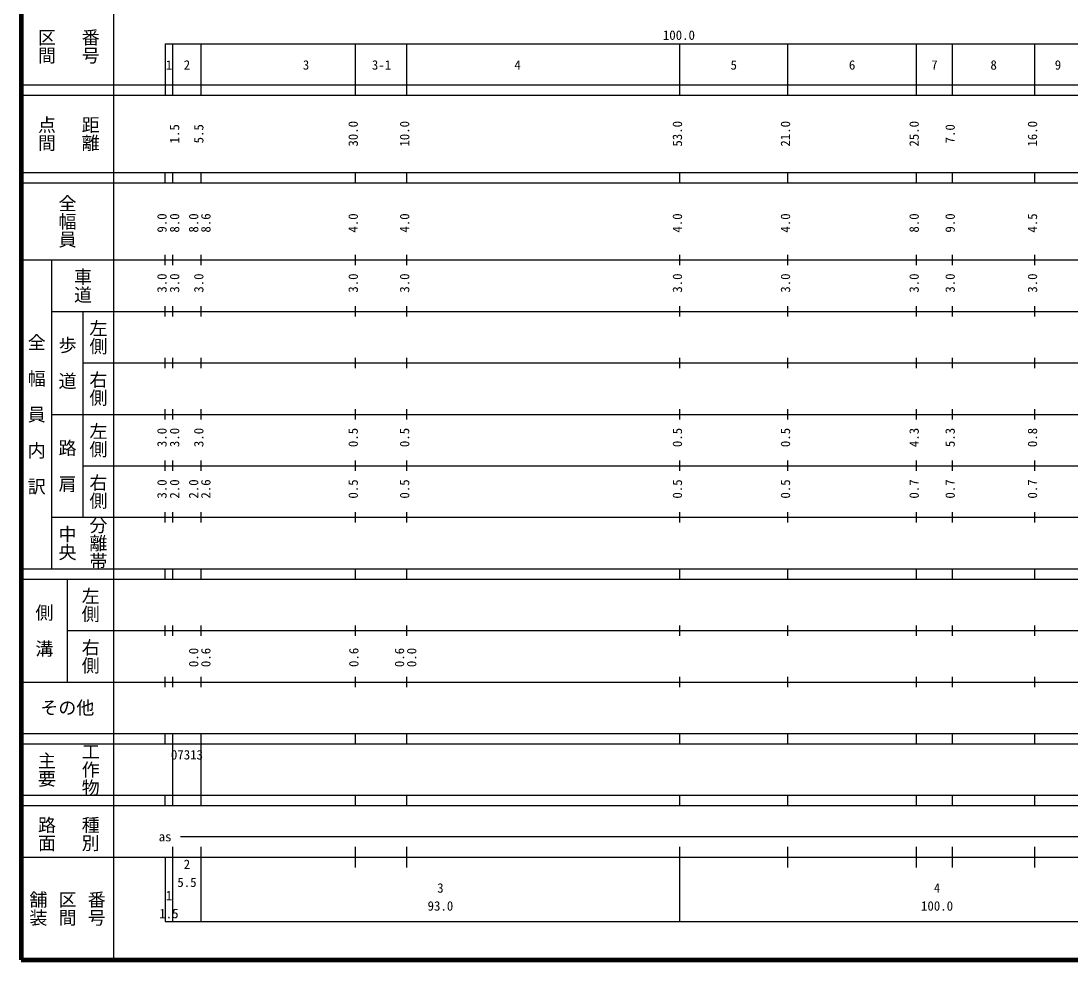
# Model space of a CAD drawing. Units: millimetres on the paper, enlarged 1000 times. Extents: x 40000 to 680000, y 20000 to 380000.
# Drawn here: x 40000 to 244031, y 20000 to 202409 of the extents above; entities that cross this region are included whole.
import ezdxf
from ezdxf.enums import TextEntityAlignment as Align

# ---------------------------------------------------------------- set-up
doc = ezdxf.new("R2010")
doc.units = ezdxf.units.MM
doc.header["$LTSCALE"] = 1000
doc.layers.add('M-TTL', color=2, linetype='Continuous', lineweight=140)
doc.layers.add('M-TTL-BAND', color=7, linetype='Continuous', lineweight=25)
doc.styles.add('@ＭＳ ゴシック', font='')
doc.styles.add('ＭＳ ゴシック', font='')
doc.styles.get('@ＭＳ ゴシック').set_extended_font_data('@MS Gothic')
doc.styles.get('ＭＳ ゴシック').set_extended_font_data('MS Gothic')

msp = doc.modelspace()

# ---------------------------------------------------------------- linework, layer by layer
at = {"layer": 'M-TTL'}
for p, q in [((40000, 380000), (40000, 20000)), ((40000, 20000), (680000, 20000))]:
    msp.add_line(p, q, dxfattribs=at)
at = {"layer": 'M-TTL-BAND'}
for p, q in [((58000, 370000), (58000, 20000)), ((68000, 198000), (579000, 198000)), ((68000, 198000), (68000, 188000)), ((69500, 188000), (69500, 198000)), ((75000, 188000), (75000, 198000)), ((105000, 188000), (105000, 198000)), ((115000, 188000), (115000, 198000)), ((168000, 188000), (168000, 198000)), ((189000, 188000), (189000, 198000)), ((214000, 188000), (214000, 198000)), ((221000, 188000), (221000, 198000)), ((237000, 188000), (237000, 198000)), ((40000, 190000), (579000, 190000)), ((40000, 188000), (579000, 188000)), ((40000, 173000), (579000, 173000)), ((68000, 171000), (68000, 173000)), ((69500, 171000), (69500, 173000)), ((75000, 171000), (75000, 173000)), ((105000, 171000), (105000, 173000)), ((115000, 171000), (115000, 173000)), ((168000, 171000), (168000, 173000)), ((189000, 171000), (189000, 173000)), ((214000, 171000), (214000, 173000)), ((221000, 171000), (221000, 173000)), ((237000, 171000), (237000, 173000)), ((40000, 171000), (579000, 171000)), ((40000, 156000), (579000, 156000)), ((46000, 96000), (46000, 156000)), ((68000, 155000), (68000, 157000)), ((69500, 155000), (69500, 157000)), ((75000, 155000), (75000, 157000)), ((105000, 155000), (105000, 157000)), ((115000, 155000), (115000, 157000)), ((168000, 155000), (168000, 157000)), ((189000, 155000), (189000, 157000)), ((214000, 155000), (214000, 157000)), ((221000, 155000), (221000, 157000)), ((237000, 155000), (237000, 157000)), ((68000, 145000), (68000, 147000)), ((69500, 145000), (69500, 147000)), ((75000, 145000), (75000, 147000)), ((105000, 145000), (105000, 147000)), ((115000, 145000), (115000, 147000)), ((168000, 145000), (168000, 147000)), ((189000, 145000), (189000, 147000)), ((214000, 145000), (214000, 147000)), ((221000, 145000), (221000, 147000)), ((237000, 145000), (237000, 147000)), ((46000, 146000), (579000, 146000)), ((52000, 146000), (52000, 106000)), ((68000, 135000), (68000, 137000)), ((69500, 135000), (69500, 137000)), ((75000, 135000), (75000, 137000)), ((105000, 135000), (105000, 137000)), ((115000, 135000), (115000, 137000)), ((168000, 135000), (168000, 137000)), ((189000, 135000), (189000, 137000)), ((214000, 135000), (214000, 137000)), ((221000, 135000), (221000, 137000)), ((237000, 135000), (237000, 137000)), ((52000, 136000), (579000, 136000)), ((68000, 125000), (68000, 127000)), ((69500, 125000), (69500, 127000)), ((75000, 125000), (75000, 127000)), ((105000, 125000), (105000, 127000)), ((115000, 125000), (115000, 127000)), ((168000, 125000), (168000, 127000)), ((189000, 125000), (189000, 127000)), ((214000, 125000), (214000, 127000)), ((221000, 125000), (221000, 127000)), ((237000, 125000), (237000, 127000)), ((46000, 126000), (579000, 126000)), ((68000, 115000), (68000, 117000)), ((69500, 115000), (69500, 117000)), ((75000, 115000), (75000, 117000)), ((105000, 115000), (105000, 117000)), ((115000, 115000), (115000, 117000)), ((168000, 115000), (168000, 117000)), ((189000, 115000), (189000, 117000)), ((214000, 115000), (214000, 117000)), ((221000, 115000), (221000, 117000)), ((237000, 115000), (237000, 117000)), ((52000, 116000), (579000, 116000)), ((68000, 105000), (68000, 107000)), ((69500, 105000), (69500, 107000)), ((75000, 105000), (75000, 107000)), ((105000, 105000), (105000, 107000)), ((115000, 105000), (115000, 107000)), ((168000, 105000), (168000, 107000)), ((189000, 105000), (189000, 107000)), ((214000, 105000), (214000, 107000)), ((221000, 105000), (221000, 107000)), ((237000, 105000), (237000, 107000)), ((46000, 106000), (579000, 106000)), ((40000, 96000), (579000, 96000)), ((68000, 94000), (68000, 96000)), ((69500, 94000), (69500, 96000)), ((75000, 94000), (75000, 96000)), ((105000, 94000), (105000, 96000)), ((115000, 94000), (115000, 96000)), ((168000, 94000), (168000, 96000)), ((189000, 94000), (189000, 96000)), ((214000, 94000), (214000, 96000)), ((221000, 94000), (221000, 96000)), ((237000, 94000), (237000, 96000)), ((40000, 94000), (579000, 94000)), ((49000, 94000), (49000, 74000)), ((49000, 84000), (579000, 84000)), ((68000, 83000), (68000, 85000)), ((69500, 83000), (69500, 85000)), ((75000, 83000), (75000, 85000)), ((105000, 83000), (105000, 85000)), ((115000, 83000), (115000, 85000)), ((168000, 83000), (168000, 85000)), ((189000, 83000), (189000, 85000)), ((214000, 83000), (214000, 85000)), ((221000, 83000), (221000, 85000)), ((237000, 83000), (237000, 85000)), ((40000, 74000), (579000, 74000)), ((68000, 73000), (68000, 75000)), ((69500, 73000), (69500, 75000)), ((75000, 73000), (75000, 75000)), ((105000, 73000), (105000, 75000)), ((115000, 73000), (115000, 75000)), ((168000, 73000), (168000, 75000)), ((189000, 73000), (189000, 75000)), ((214000, 73000), (214000, 75000)), ((221000, 73000), (221000, 75000)), ((237000, 73000), (237000, 75000)), ((40000, 64000), (579000, 64000)), ((68000, 62000), (68000, 64000)), ((69500, 62000), (69500, 64000)), ((75000, 62000), (75000, 64000)), ((105000, 62000), (105000, 64000)), ((115000, 62000), (115000, 64000)), ((168000, 62000), (168000, 64000)), ((189000, 62000), (189000, 64000)), ((214000, 62000), (214000, 64000)), ((221000, 62000), (221000, 64000)), ((237000, 62000), (237000, 64000)), ((40000, 62000), (579000, 62000)), ((69500, 52000), (69500, 62000)), ((75000, 52000), (75000, 62000)), ((40000, 52000), (579000, 52000)), ((68000, 50000), (68000, 52000)), ((69500, 50000), (69500, 52000)), ((75000, 50000), (75000, 52000)), ((105000, 50000), (105000, 52000)), ((115000, 50000), (115000, 52000)), ((168000, 50000), (168000, 52000)), ((189000, 50000), (189000, 52000)), ((214000, 50000), (214000, 52000)), ((221000, 50000), (221000, 52000)), ((237000, 50000), (237000, 52000)), ((40000, 50000), (579000, 50000)), ((71000, 44000), (563000, 44000)), ((69500, 27500), (69500, 42000)), ((75000, 27500), (75000, 42000)), ((105000, 38000), (105000, 42000)), ((115000, 38000), (115000, 42000)), ((168000, 27500), (168000, 42000)), ((189000, 38000), (189000, 42000)), ((214000, 38000), (214000, 42000)), ((221000, 38000), (221000, 42000)), ((237000, 38000), (237000, 42000)), ((40000, 40000), (579000, 40000)), ((68000, 40000), (68000, 27500)), ((68000, 27500), (579000, 27500))]:
    msp.add_line(p, q, dxfattribs=at)

# ---------------------------------------------------------------- texts
at = {"layer": 'M-TTL-BAND', "style": '@ＭＳ ゴシック'}
for s, p in [('区間', (45000, 197500)), ('番号', (53500, 197500)), ('点間', (45000, 180500)), ('距離', (53500, 180500)), ('全幅員', (49000, 163500)), ('車道', (52000, 151000)), ('左側', (55000, 141000)), ('全\u3000幅\u3000員\u3000内\u3000訳', (43000, 126000)), ('歩\u3000道', (49000, 136000)), ('右側', (55000, 131000)), ('左側', (55000, 121000)), ('路\u3000肩', (49000, 116000)), ('右側', (55000, 111000)), ('中央', (49000, 101000)), ('分離帯', (55000, 101000)), ('左側', (53500, 89000)), ('側\u3000溝', (44500, 84000)), ('右側', (53500, 79000)), ('工作物', (53500, 57000)), ('主要', (45000, 57000)), ('路面', (45000, 44500)), ('種別', (53500, 44500)), ('舗装', (43333, 30000)), ('区間', (49000, 30000)), ('番号', (54667, 30000))]:
    msp.add_text(s, height=2566, rotation=270, dxfattribs=at).set_placement(p, align=Align.MIDDLE_CENTER)
at = {"layer": 'M-TTL-BAND', "style": 'ＭＳ ゴシック'}
for s, p in [('100.0', (167844, 198195)), ('1', (68750, 192405)), ('2', (72250, 192405)), ('3', (95388, 192405)), ('3-1', (110052, 192405)), ('4', (136500, 192405)), ('5', (178500, 192405)), ('6', (201500, 192405)), ('7', (217500, 192405)), ('8', (229000, 192405)), ('9', (241500, 192405)), ('07313', (72250, 58405)), ('as', (68000, 42500)), ('2', (72250, 37119)), ('5.5', (72250, 33629)), ('3', (121500, 32523)), ('4', (218000, 32523)), ('1', (68750, 31052)), ('93.0', (121500, 29033)), ('100.0', (218000, 29033)), ('1.5', (68750, 27562))]:
    msp.add_text(s, height=1833, dxfattribs=at).set_placement(p, align=Align.BOTTOM_CENTER)
for s, p in [('1.5', (71305, 180500)), ('5.5', (76000, 180500)), ('30.0', (106000, 180500)), ('10.0', (116000, 180500)), ('53.0', (169000, 180500)), ('21.0', (190000, 180500)), ('25.0', (215000, 180500)), ('7.0', (222000, 180500)), ('16.0', (238000, 180500)), ('9.0', (68847, 163174)), ('8.0', (71305, 163174)), ('8.0', (75000, 163174)), ('8.6', (77370, 163174)), ('4.0', (106000, 163174)), ('4.0', (116000, 163174)), ('4.0', (169000, 163174)), ('4.0', (190000, 163174)), ('8.0', (215000, 163174)), ('9.0', (222000, 163174)), ('4.5', (238000, 163174)), ('3.0', (68847, 151500)), ('3.0', (71305, 151500)), ('3.0', (76000, 151500)), ('3.0', (106000, 151500)), ('3.0', (116000, 151500)), ('3.0', (169000, 151500)), ('3.0', (190000, 151500)), ('3.0', (215000, 151500)), ('3.0', (222000, 151500)), ('3.0', (238000, 151500)), ('3.0', (68847, 121500)), ('3.0', (71305, 121500)), ('3.0', (76000, 121500)), ('0.5', (106000, 121500)), ('0.5', (116000, 121500)), ('0.5', (169000, 121500)), ('0.5', (190000, 121500)), ('4.3', (215000, 121500)), ('5.3', (222000, 121500)), ('0.8', (238000, 121500)), ('3.0', (68847, 111500)), ('2.0', (71305, 111500)), ('2.0', (75000, 111500)), ('2.6', (77370, 111500)), ('0.5', (106000, 111500)), ('0.5', (116000, 111500)), ('0.5', (169000, 111500)), ('0.5', (190000, 111500)), ('0.7', (215000, 111500)), ('0.7', (222000, 111500)), ('0.7', (238000, 111500)), ('0.0', (75000, 78764)), ('0.6', (77370, 78764)), ('0.6', (106126, 78787)), ('0.6', (115000, 78764)), ('0.0', (117370, 78764))]:
    msp.add_text(s, height=1833, rotation=90, dxfattribs=at).set_placement(p, align=Align.BOTTOM_CENTER)
msp.add_text('その他', height=2566, dxfattribs=at).set_placement((49000, 69000), align=Align.MIDDLE_CENTER)

doc.saveas('drawing.dxf')
